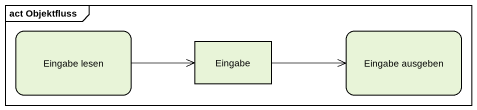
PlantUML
@startuml
mainframe act Objektfluss
hide empty description
state "Eingabe lesen" as Eingabe_lesen
state Eingabe <<object>>
state "Eingabe ausgeben" as Eingabe_ausgeben
Eingabe_lesen -right-> Eingabe
Eingabe -right-> Eingabe_ausgeben
@enduml
